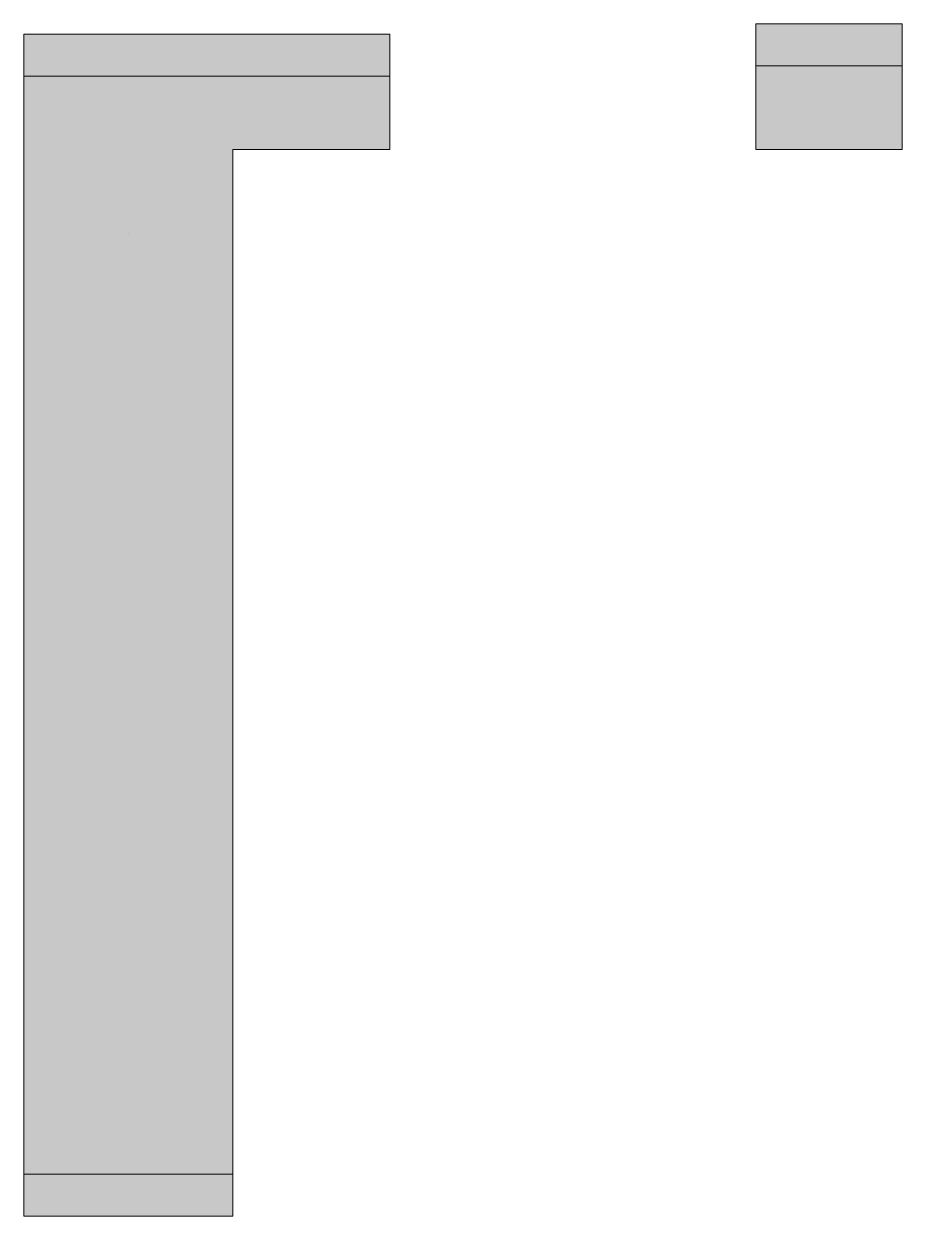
# Model space of a CAD drawing. Extents: x 0 to 420, y -20 to 550.
import ezdxf

# ---------------------------------------------------------------- set-up
doc = ezdxf.new("R2010")
doc.units = 13
doc.layers.get('0').update_dxf_attribs({"linetype": 'CONTINUOUS', "lineweight": 0})
doc.layers.add('Hardmask', color=5, linetype='CONTINUOUS', lineweight=0)

msp = doc.modelspace()

# ---------------------------------------------------------------- hatches: boundary and pattern name
h = msp.add_hatch(color=256)
edge = h.paths.add_edge_path()
edge.add_line((0, 525), (0, 0))
edge.add_line((0, 0), (100, 0))
edge.add_line((100, 0), (100, 490))
edge.add_line((100, 490), (175, 490))
edge.add_line((175, 490), (175, 525))
edge.add_line((175, 525), (100, 525))
edge.add_line((100, 525), (100, 525))
edge.add_line((100, 525), (0, 525))
edge.add_line((0, 525), (0, 525))
edge.add_line((50, 450), (50, 450))
edge.add_line((50, 450), (50, 450))
edge.add_line((50, 450), (50, 450))
edge.add_line((50, 450), (50, 450))
edge.add_line((350, 530), (420, 530))
edge.add_line((420, 530), (420, 490))
edge.add_line((420, 490), (350, 490))
edge.add_line((350, 490), (350, 530))
at = {"layer": 'Hardmask'}
h = msp.add_hatch(color=256, dxfattribs=at)
edge = h.paths.add_edge_path()
edge.add_line((350, 530), (420, 530))
edge.add_line((420, 530), (420, 550))
edge.add_line((420, 550), (350, 550))
edge.add_line((350, 550), (350, 530))
edge.add_line((175, 525), (0, 525))
edge.add_line((0, 525), (0, 545))
edge.add_line((0, 545), (175, 545))
edge.add_line((175, 545), (175, 525))
msp.add_hatch(color=256, dxfattribs=at).paths.add_polyline_path([(0, 0), (100, 0), (100, -20), (0, -20)])

# ---------------------------------------------------------------- linework, layer by layer
for p, q in [((0, 525), (0, 0)), ((100, 525), (0, 525)), ((0, 525), (0, 525)), ((175, 525), (100, 525)), ((100, 525), (100, 525)), ((175, 490), (175, 525)), ((350, 530), (420, 530)), ((350, 490), (350, 530)), ((420, 530), (420, 490)), ((100, 0), (100, 490)), ((100, 490), (175, 490)), ((420, 490), (350, 490)), ((50, 450), (50, 450)), ((50, 450), (50, 450)), ((50, 450), (50, 450)), ((50, 450), (50, 450)), ((0, 0), (100, 0))]:
    msp.add_line(p, q)
for p, q in [((420, 550), (350, 550)), ((350, 550), (350, 530)), ((420, 530), (420, 550)), ((0, 525), (0, 545)), ((0, 545), (175, 545)), ((175, 545), (175, 525)), ((175, 525), (0, 525)), ((350, 530), (420, 530)), ((0, 0), (100, 0)), ((0, -20), (0, 0)), ((100, 0), (100, -20)), ((0, -20), (100, -20))]:
    msp.add_line(p, q, dxfattribs=at)

doc.saveas('drawing.dxf')
